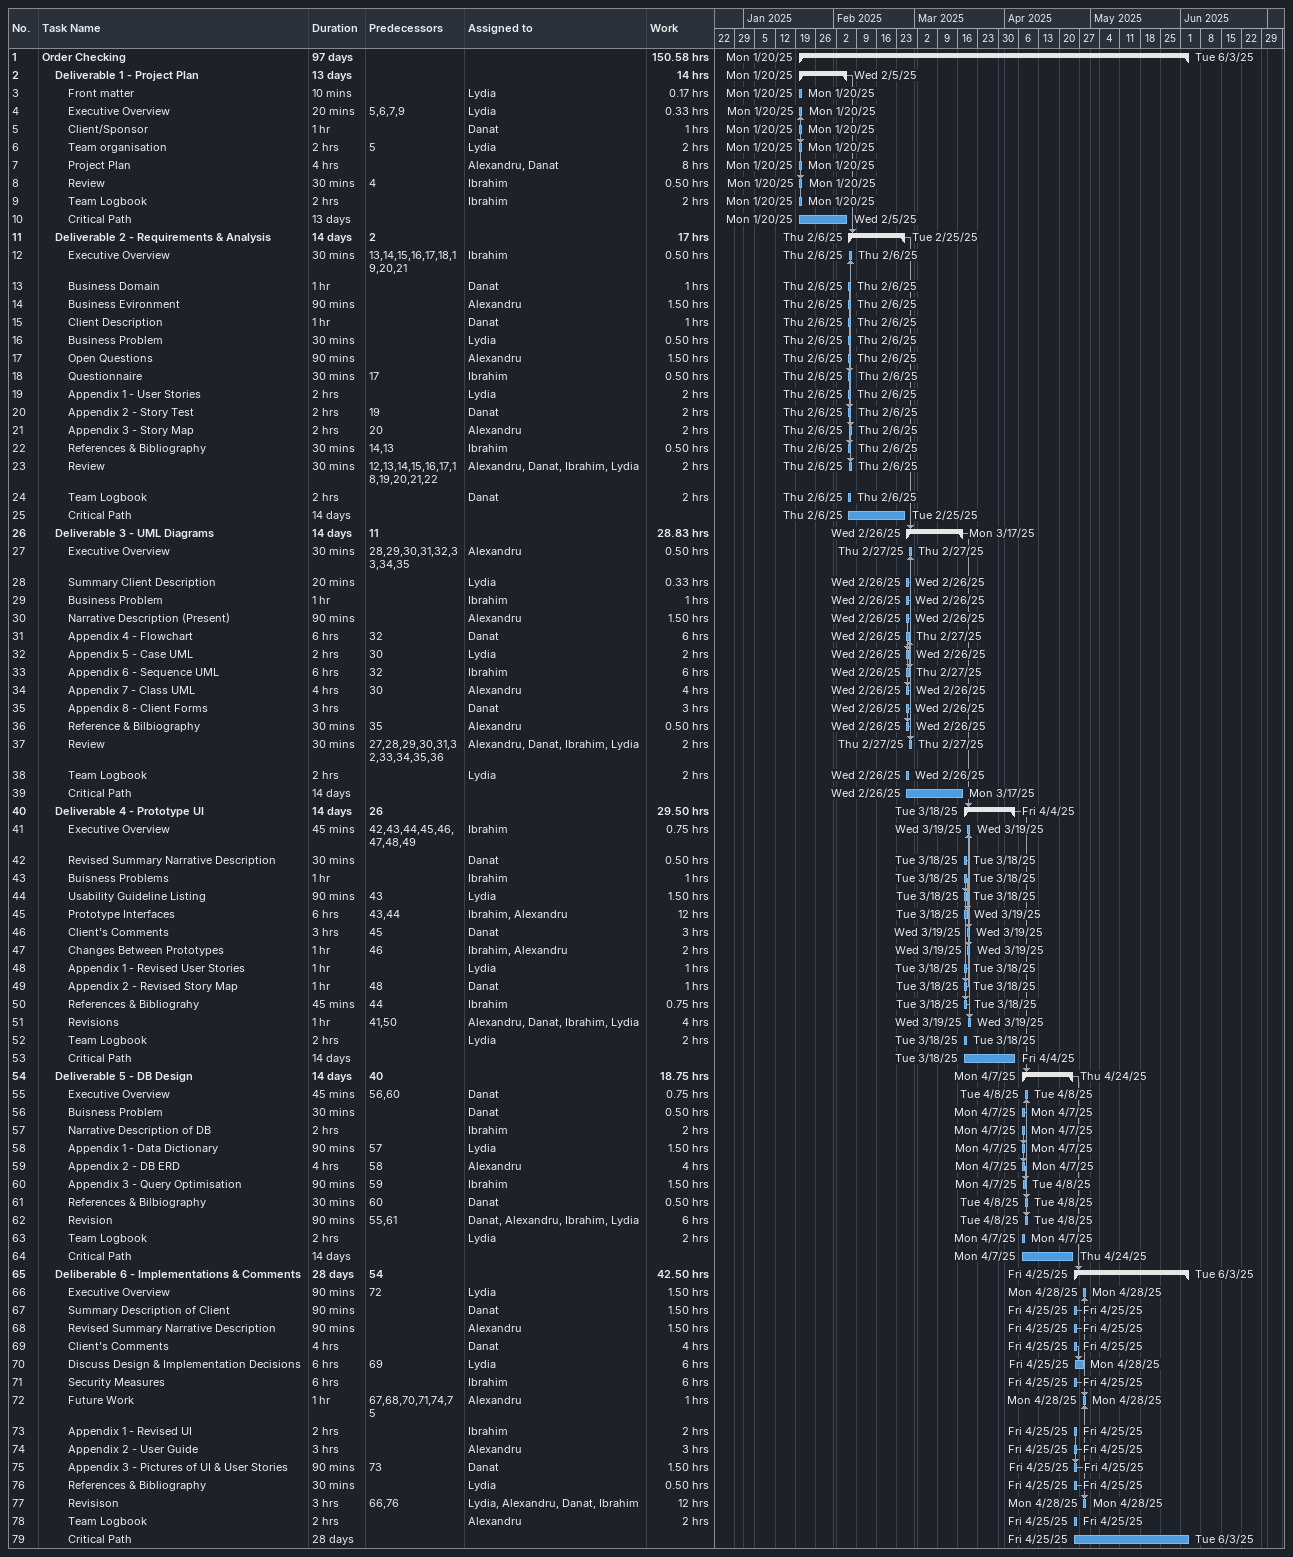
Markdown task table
| ID | Level | Task | Duration | Start | Finish | Predecessors | Resources | Work (h) |
|---|---|---|---|---|---|---|---|---|
| 1 | 1 | **Order Checking** | 97d | 2025-01-20 | 2025-06-03 |  |  | 150.58 |
| 2 | 2 | **Deliverable 1 - Project Plan** | 13d | 2025-01-20 | 2025-02-05 |  |  | 14 |
| 3 | 3 | Front matter | 10min | 2025-01-20 | 2025-01-20 |  | Lydia | 0.17 |
| 4 | 3 | Executive Overview | 20min | 2025-01-20 | 2025-01-20 | 5, 6, 7, 9 | Lydia | 0.33 |
| 5 | 3 | Client/Sponsor | 1h | 2025-01-20 | 2025-01-20 |  | Danat | 1 |
| 6 | 3 | Team organisation | 2h | 2025-01-20 | 2025-01-20 | 5 | Lydia | 2 |
| 7 | 3 | Project Plan | 4h | 2025-01-20 | 2025-01-20 |  | Alexandru, Danat | 8 |
| 8 | 3 | Review | 30min | 2025-01-20 | 2025-01-20 | 4 | Ibrahim | 0.50 |
| 9 | 3 | Team Logbook | 2h | 2025-01-20 | 2025-01-20 |  | Ibrahim | 2 |
| 10 | 3 | Critical Path | 13d | 2025-01-20 | 2025-02-05 |  |  |  |
| 11 | 2 | **Deliverable 2 - Requirements & Analysis** | 14d | 2025-02-06 | 2025-02-25 | 2 |  | 17 |
| 12 | 3 | Executive Overview | 30min | 2025-02-06 | 2025-02-06 | 13, 14, 15, 16, 17, 18, 19, 20, 21 | Ibrahim | 0.50 |
| 13 | 3 | Business Domain | 1h | 2025-02-06 | 2025-02-06 |  | Danat | 1 |
| 14 | 3 | Business Evironment | 90min | 2025-02-06 | 2025-02-06 |  | Alexandru | 1.50 |
| 15 | 3 | Client Description | 1h | 2025-02-06 | 2025-02-06 |  | Danat | 1 |
| 16 | 3 | Business Problem | 30min | 2025-02-06 | 2025-02-06 |  | Lydia | 0.50 |
| 17 | 3 | Open Questions | 90min | 2025-02-06 | 2025-02-06 |  | Alexandru | 1.50 |
| 18 | 3 | Questionnaire | 30min | 2025-02-06 | 2025-02-06 | 17 | Ibrahim | 0.50 |
| 19 | 3 | Appendix 1 - User Stories | 2h | 2025-02-06 | 2025-02-06 |  | Lydia | 2 |
| 20 | 3 | Appendix 2 - Story Test | 2h | 2025-02-06 | 2025-02-06 | 19 | Danat | 2 |
| 21 | 3 | Appendix 3 - Story Map | 2h | 2025-02-06 | 2025-02-06 | 20 | Alexandru | 2 |
| 22 | 3 | References & Bibliography | 30min | 2025-02-06 | 2025-02-06 | 14, 13 | Ibrahim | 0.50 |
| 23 | 3 | Review | 30min | 2025-02-06 | 2025-02-06 | 12, 13, 14, 15, 16, 17, 18, 19, 20, 21, 22 | Alexandru, Danat, Ibrahim, Lydia | 2 |
| 24 | 3 | Team Logbook | 2h | 2025-02-06 | 2025-02-06 |  | Danat | 2 |
| 25 | 3 | Critical Path | 14d | 2025-02-06 | 2025-02-25 |  |  |  |
| 26 | 2 | **Deliverable 3 - UML Diagrams** | 14d | 2025-02-26 | 2025-03-17 | 11 |  | 28.83 |
| 27 | 3 | Executive Overview | 30min | 2025-02-27 | 2025-02-27 | 28, 29, 30, 31, 32, 33, 34, 35 | Alexandru | 0.50 |
| 28 | 3 | Summary Client Description | 20min | 2025-02-26 | 2025-02-26 |  | Lydia | 0.33 |
| 29 | 3 | Business Problem | 1h | 2025-02-26 | 2025-02-26 |  | Ibrahim | 1 |
| 30 | 3 | Narrative Description (Present) | 90min | 2025-02-26 | 2025-02-26 |  | Alexandru | 1.50 |
| 31 | 3 | Appendix 4 - Flowchart | 6h | 2025-02-26 | 2025-02-27 | 32 | Danat | 6 |
| 32 | 3 | Appendix 5 - Case UML | 2h | 2025-02-26 | 2025-02-26 | 30 | Lydia | 2 |
| 33 | 3 | Appendix 6 - Sequence UML | 6h | 2025-02-26 | 2025-02-27 | 32 | Ibrahim | 6 |
| 34 | 3 | Appendix 7 - Class UML | 4h | 2025-02-26 | 2025-02-26 | 30 | Alexandru | 4 |
| 35 | 3 | Appendix 8 - Client Forms | 3h | 2025-02-26 | 2025-02-26 |  | Danat | 3 |
| 36 | 3 | Reference & Bilbiography | 30min | 2025-02-26 | 2025-02-26 | 35 | Alexandru | 0.50 |
| 37 | 3 | Review | 30min | 2025-02-27 | 2025-02-27 | 27, 28, 29, 30, 31, 32, 33, 34, 35, 36 | Alexandru, Danat, Ibrahim, Lydia | 2 |
| 38 | 3 | Team Logbook | 2h | 2025-02-26 | 2025-02-26 |  | Lydia | 2 |
| 39 | 3 | Critical Path | 14d | 2025-02-26 | 2025-03-17 |  |  |  |
| 40 | 2 | **Deliverable 4 - Prototype UI** | 14d | 2025-03-18 | 2025-04-04 | 26 |  | 29.50 |
| 41 | 3 | Executive Overview | 45min | 2025-03-19 | 2025-03-19 | 42, 43, 44, 45, 46, 47, 48, 49 | Ibrahim | 0.75 |
| 42 | 3 | Revised Summary Narrative Description | 30min | 2025-03-18 | 2025-03-18 |  | Danat | 0.50 |
| 43 | 3 | Buisness Problems | 1h | 2025-03-18 | 2025-03-18 |  | Ibrahim | 1 |
| 44 | 3 | Usability Guideline Listing | 90min | 2025-03-18 | 2025-03-18 | 43 | Lydia | 1.50 |
| 45 | 3 | Prototype Interfaces | 6h | 2025-03-18 | 2025-03-19 | 43, 44 | Ibrahim, Alexandru | 12 |
| 46 | 3 | Client's Comments | 3h | 2025-03-19 | 2025-03-19 | 45 | Danat | 3 |
| 47 | 3 | Changes Between Prototypes | 1h | 2025-03-19 | 2025-03-19 | 46 | Ibrahim, Alexandru | 2 |
| 48 | 3 | Appendix 1 - Revised User Stories | 1h | 2025-03-18 | 2025-03-18 |  | Lydia | 1 |
| 49 | 3 | Appendix 2 - Revised Story Map | 1h | 2025-03-18 | 2025-03-18 | 48 | Danat | 1 |
| 50 | 3 | References & Bibliograhy | 45min | 2025-03-18 | 2025-03-18 | 44 | Ibrahim | 0.75 |
| 51 | 3 | Revisions | 1h | 2025-03-19 | 2025-03-19 | 41, 50 | Alexandru, Danat, Ibrahim, Lydia | 4 |
| 52 | 3 | Team Logbook | 2h | 2025-03-18 | 2025-03-18 |  | Lydia | 2 |
| 53 | 3 | Critical Path | 14d | 2025-03-18 | 2025-04-04 |  |  |  |
| 54 | 2 | **Deliverable 5 - DB Design** | 14d | 2025-04-07 | 2025-04-24 | 40 |  | 18.75 |
| 55 | 3 | Executive Overview | 45min | 2025-04-08 | 2025-04-08 | 56, 60 | Danat | 0.75 |
| 56 | 3 | Buisness Problem | 30min | 2025-04-07 | 2025-04-07 |  | Danat | 0.50 |
| 57 | 3 | Narrative Description of DB | 2h | 2025-04-07 | 2025-04-07 |  | Ibrahim | 2 |
| 58 | 3 | Appendix 1 - Data Dictionary | 90min | 2025-04-07 | 2025-04-07 | 57 | Lydia | 1.50 |
| 59 | 3 | Appendix 2 - DB ERD | 4h | 2025-04-07 | 2025-04-07 | 58 | Alexandru | 4 |
| 60 | 3 | Appendix 3 - Query Optimisation | 90min | 2025-04-07 | 2025-04-08 | 59 | Ibrahim | 1.50 |
| 61 | 3 | References & Bilbiography | 30min | 2025-04-08 | 2025-04-08 | 60 | Danat | 0.50 |
| 62 | 3 | Revision | 90min | 2025-04-08 | 2025-04-08 | 55, 61 | Danat, Alexandru, Ibrahim, Lydia | 6 |
| 63 | 3 | Team Logbook | 2h | 2025-04-07 | 2025-04-07 |  | Lydia | 2 |
| 64 | 3 | Critical Path | 14d | 2025-04-07 | 2025-04-24 |  |  |  |
| 65 | 2 | **Deliberable 6 - Implementations & Comments** | 28d | 2025-04-25 | 2025-06-03 | 54 |  | 42.50 |
| 66 | 3 | Executive Overview | 90min | 2025-04-28 | 2025-04-28 | 72 | Lydia | 1.50 |
| 67 | 3 | Summary Description of Client | 90min | 2025-04-25 | 2025-04-25 |  | Danat | 1.50 |
| 68 | 3 | Revised Summary Narrative Description | 90min | 2025-04-25 | 2025-04-25 |  | Alexandru | 1.50 |
| 69 | 3 | Client's Comments | 4h | 2025-04-25 | 2025-04-25 |  | Danat | 4 |
| 70 | 3 | Discuss Design & Implementation Decisions | 6h | 2025-04-25 | 2025-04-28 | 69 | Lydia | 6 |
| 71 | 3 | Security Measures | 6h | 2025-04-25 | 2025-04-25 |  | Ibrahim | 6 |
| 72 | 3 | Future Work | 1h | 2025-04-28 | 2025-04-28 | 67, 68, 70, 71, 74, 75 | Alexandru | 1 |
| 73 | 3 | Appendix 1 - Revised UI | 2h | 2025-04-25 | 2025-04-25 |  | Ibrahim | 2 |
| 74 | 3 | Appendix 2 - User Guide | 3h | 2025-04-25 | 2025-04-25 |  | Alexandru | 3 |
| 75 | 3 | Appendix 3 - Pictures of UI & User Stories | 90min | 2025-04-25 | 2025-04-25 | 73 | Danat | 1.50 |
| 76 | 3 | References & Bibliography | 30min | 2025-04-25 | 2025-04-25 |  | Lydia | 0.50 |
| 77 | 3 | Revisison | 3h | 2025-04-28 | 2025-04-28 | 66, 76 | Lydia, Alexandru, Danat, Ibrahim | 12 |
| 78 | 3 | Team Logbook | 2h | 2025-04-25 | 2025-04-25 |  | Alexandru | 2 |
| 79 | 3 | Critical Path | 28d | 2025-04-25 | 2025-06-03 |  |  |  |
